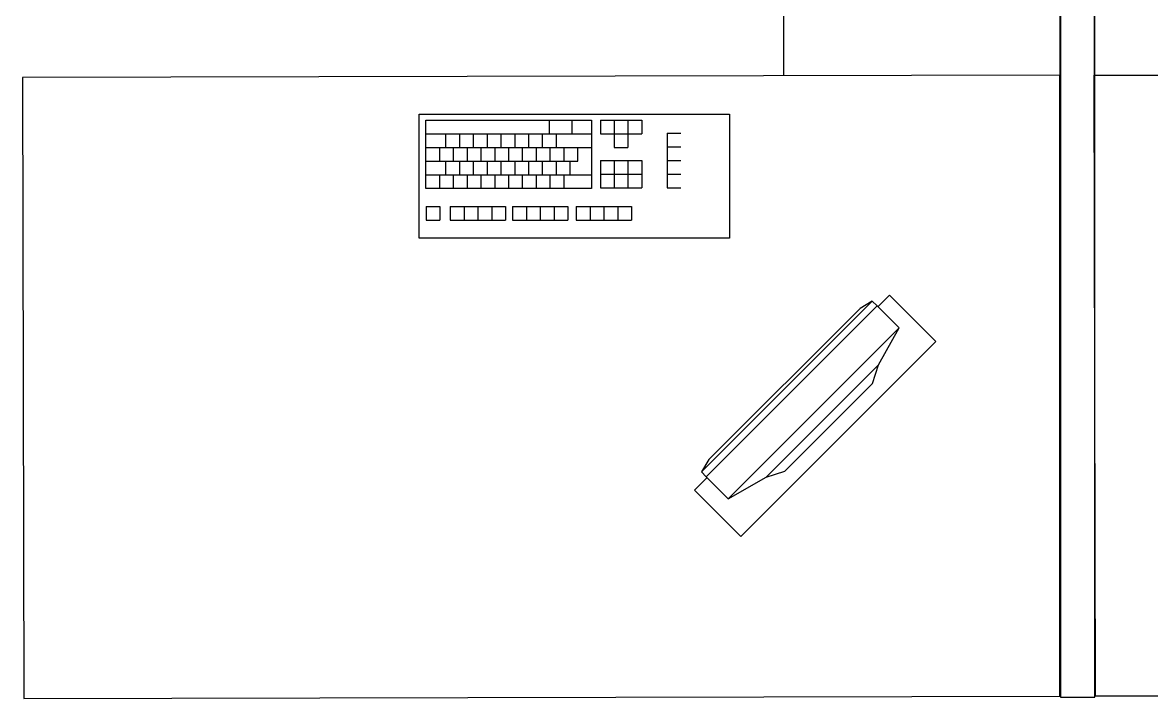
# Model space of a CAD drawing. Header units: centimetres. Extents: x 681015 to 688218, y 3995806 to 4004619.
# Drawn here: x 684114.7 to 684278.3, y 4003157.5 to 4003255.4 of the extents above; entities that cross this region are included whole.
import ezdxf

# ---------------------------------------------------------------- set-up
doc = ezdxf.new("R2010")
doc.units = ezdxf.units.CM
doc.header["$LTSCALE"] = 100
doc.header["$MEASUREMENT"] = 0
doc.layers.add('A-TEFRİŞ 2', color=35, linetype='Continuous')

msp = doc.modelspace()

# ---------------------------------------------------------------- linework, layer by layer
at = {"layer": 'A-TEFRİŞ 2'}
for p, q in [((684225, 4003247.79), (684225, 4003357.09)), ((684265, 4003357.09), (684265, 4003247.79)), ((684265.08, 4003357.09), (684265.08, 4003157.69)), ((684269.76, 4003357.08), (684269.98, 4003247.79)), ((684270.08, 4003157.69), (684270.08, 4003357.09)), ((684265.08, 4003157.69), (684270.08, 4003157.69))]:
    msp.add_line(p, q, dxfattribs=at)
for points in [[(684114.91, 4003157.49), (684265, 4003157.79), (684265, 4003247.79), (684114.73, 4003247.48), (684114.91, 4003157.49)], [(684420.25, 4003157.79), (684270.16, 4003157.79), (684269.98, 4003247.79), (684420.25, 4003247.79), (684420.25, 4003157.79)], [(684173.17, 4003241.26), (684191.08, 4003241.26)], [(684173.17, 4003239.29), (684173.17, 4003241.26)], [(684191.08, 4003241.26), (684194.34, 4003241.26)], [(684191.08, 4003239.29), (684191.08, 4003241.25)], [(684194.34, 4003241.26), (684197.17, 4003241.26)], [(684194.34, 4003239.29), (684194.34, 4003241.25)], [(684197.17, 4003241.26), (684197.17, 4003239.29)], [(684198.43, 4003241.26), (684200.43, 4003241.26)], [(684198.43, 4003241.26), (684198.43, 4003239.29)], [(684200.43, 4003241.26), (684202.43, 4003241.26)], [(684200.43, 4003241.26), (684200.43, 4003239.29)], [(684202.43, 4003241.26), (684204.43, 4003241.26)], [(684202.43, 4003241.26), (684202.43, 4003239.29)], [(684204.43, 4003241.26), (684204.43, 4003239.29)], [(684173.17, 4003239.29), (684176.07, 4003239.29)], [(684173.17, 4003237.31), (684173.17, 4003239.29)], [(684176.07, 4003239.29), (684178.07, 4003239.29)], [(684176.07, 4003239.29), (684176.07, 4003239.29)], [(684176.07, 4003237.32), (684176.07, 4003239.29)], [(684178.07, 4003239.29), (684180.07, 4003239.29)], [(684178.07, 4003239.29), (684178.07, 4003239.29)], [(684178.07, 4003237.32), (684178.07, 4003239.29)], [(684180.07, 4003239.29), (684182.07, 4003239.29)], [(684180.07, 4003239.29), (684180.07, 4003239.29)], [(684180.07, 4003237.32), (684180.07, 4003239.29)], [(684182.07, 4003239.29), (684184.07, 4003239.29)], [(684182.07, 4003239.29), (684182.07, 4003239.29)], [(684182.07, 4003237.32), (684182.07, 4003239.29)], [(684184.07, 4003237.32), (684184.07, 4003239.29)], [(684184.07, 4003239.29), (684184.07, 4003239.29)], [(684184.07, 4003239.29), (684186.07, 4003239.29)], [(684186.07, 4003239.29), (684188.07, 4003239.29)], [(684186.07, 4003239.29), (684186.07, 4003239.29)], [(684186.07, 4003237.32), (684186.07, 4003239.29)], [(684188.07, 4003239.29), (684190.07, 4003239.29)], [(684188.07, 4003239.29), (684188.07, 4003239.29)], [(684188.07, 4003237.32), (684188.07, 4003239.29)], [(684190.07, 4003239.29), (684191.08, 4003239.29)], [(684190.07, 4003239.29), (684190.07, 4003239.29)], [(684190.07, 4003237.32), (684190.07, 4003239.29)], [(684191.08, 4003239.28), (684191.08, 4003239.29)], [(684191.08, 4003239.29), (684192.07, 4003239.29)], [(684192.07, 4003239.29), (684194.34, 4003239.29)], [(684192.07, 4003239.29), (684192.07, 4003239.29)], [(684192.07, 4003237.32), (684192.07, 4003239.29)], [(684194.34, 4003239.29), (684197.17, 4003239.29)], [(684194.34, 4003239.28), (684194.34, 4003239.29)], [(684197.17, 4003239.29), (684197.17, 4003237.31)], [(684198.43, 4003239.29), (684200.43, 4003239.29)], [(684200.43, 4003239.29), (684202.43, 4003239.29)], [(684200.43, 4003239.29), (684200.43, 4003237.32)], [(684202.43, 4003239.29), (684204.43, 4003239.29)], [(684202.43, 4003239.29), (684202.43, 4003237.32)], [(684208.11, 4003239.42), (684210.11, 4003239.42)], [(684208.11, 4003239.42), (684208.11, 4003237.44)], [(684208.11, 4003237.44), (684210.11, 4003237.44)], [(684208.11, 4003237.44), (684208.11, 4003235.47)], [(684173.17, 4003237.31), (684175.16, 4003237.31)], [(684173.17, 4003235.34), (684173.17, 4003237.31)], [(684175.16, 4003237.31), (684175.16, 4003237.35)], [(684175.16, 4003237.31), (684176.07, 4003237.31)], [(684175.16, 4003235.38), (684175.16, 4003237.31)], [(684176.07, 4003237.31), (684177.16, 4003237.31)], [(684177.16, 4003237.31), (684177.16, 4003237.35)], [(684177.16, 4003237.31), (684178.07, 4003237.31)], [(684177.16, 4003235.38), (684177.16, 4003237.31)], [(684178.07, 4003237.31), (684179.17, 4003237.31)], [(684179.17, 4003237.31), (684180.07, 4003237.31)], [(684179.17, 4003235.38), (684179.17, 4003237.31)], [(684180.07, 4003237.31), (684181.17, 4003237.31)], [(684181.17, 4003237.31), (684182.07, 4003237.31)], [(684181.17, 4003235.38), (684181.17, 4003237.31)], [(684182.07, 4003237.31), (684183.17, 4003237.31)], [(684183.17, 4003237.31), (684184.07, 4003237.31)], [(684183.17, 4003235.38), (684183.17, 4003237.31)], [(684184.07, 4003237.31), (684185.17, 4003237.31)], [(684185.17, 4003237.31), (684186.07, 4003237.31)], [(684185.17, 4003235.38), (684185.17, 4003237.31)], [(684186.07, 4003237.31), (684187.16, 4003237.31)], [(684187.16, 4003237.31), (684188.07, 4003237.31)], [(684187.16, 4003235.38), (684187.16, 4003237.31)], [(684188.07, 4003237.31), (684189.16, 4003237.31)], [(684189.16, 4003237.31), (684190.07, 4003237.31)], [(684189.16, 4003235.38), (684189.16, 4003237.31)], [(684190.07, 4003237.31), (684191.16, 4003237.31)], [(684191.16, 4003237.31), (684192.07, 4003237.31)], [(684191.16, 4003235.38), (684191.16, 4003237.31)], [(684192.07, 4003237.31), (684193.17, 4003237.31)], [(684193.17, 4003237.31), (684195.17, 4003237.31)], [(684193.17, 4003235.38), (684193.17, 4003237.31)], [(684195.17, 4003237.31), (684197.17, 4003237.31)], [(684195.17, 4003235.34), (684195.17, 4003237.31)], [(684197.17, 4003237.31), (684197.17, 4003233.37)], [(684200.43, 4003237.32), (684202.43, 4003237.32)], [(684173.17, 4003233.37), (684173.17, 4003235.34)], [(684173.17, 4003235.34), (684176.07, 4003235.34)], [(684176.07, 4003235.34), (684176.07, 4003235.38)], [(684176.07, 4003235.34), (684178.07, 4003235.34)], [(684176.07, 4003233.41), (684176.07, 4003235.34)], [(684178.07, 4003235.34), (684180.07, 4003235.34)], [(684178.07, 4003233.41), (684178.07, 4003235.34)], [(684180.07, 4003235.34), (684182.07, 4003235.34)], [(684180.07, 4003233.41), (684180.07, 4003235.34)], [(684182.07, 4003235.34), (684184.07, 4003235.34)], [(684182.07, 4003233.41), (684182.07, 4003235.34)], [(684184.07, 4003235.34), (684186.07, 4003235.34)], [(684184.07, 4003233.41), (684184.07, 4003235.34)], [(684186.07, 4003235.34), (684188.07, 4003235.34)], [(684186.07, 4003233.41), (684186.07, 4003235.34)], [(684188.07, 4003235.34), (684190.07, 4003235.34)], [(684188.07, 4003233.41), (684188.07, 4003235.34)], [(684190.07, 4003235.34), (684192.07, 4003235.34)], [(684190.07, 4003233.41), (684190.07, 4003235.34)], [(684192.07, 4003235.34), (684194.07, 4003235.34)], [(684192.07, 4003233.41), (684192.07, 4003235.34)], [(684194.07, 4003235.34), (684195.17, 4003235.34)], [(684194.07, 4003233.41), (684194.07, 4003235.34)], [(684195.17, 4003235.34), (684195.19, 4003235.34)], [(684198.43, 4003235.43), (684200.43, 4003235.43)], [(684198.43, 4003235.43), (684198.43, 4003233.46)], [(684200.43, 4003235.43), (684202.43, 4003235.43)], [(684200.43, 4003235.43), (684200.43, 4003233.46)], [(684202.43, 4003235.43), (684204.43, 4003235.43)], [(684202.43, 4003235.43), (684202.43, 4003233.46)], [(684204.43, 4003235.43), (684204.43, 4003233.46)], [(684208.11, 4003235.43), (684210.11, 4003235.43)], [(684208.11, 4003235.43), (684208.11, 4003233.46)], [(684173.17, 4003233.37), (684175.16, 4003233.37)], [(684173.17, 4003231.4), (684173.17, 4003233.37)], [(684175.16, 4003231.4), (684175.16, 4003233.37)], [(684175.16, 4003233.37), (684177.16, 4003233.37)], [(684177.16, 4003233.37), (684179.17, 4003233.37)], [(684177.16, 4003231.4), (684177.16, 4003233.37)], [(684179.17, 4003233.37), (684181.17, 4003233.37)], [(684179.17, 4003231.4), (684179.17, 4003233.37)], [(684181.17, 4003233.37), (684183.17, 4003233.37)], [(684181.17, 4003231.4), (684181.17, 4003233.37)], [(684183.17, 4003233.37), (684185.17, 4003233.37)], [(684183.17, 4003231.4), (684183.17, 4003233.37)], [(684185.17, 4003233.37), (684187.16, 4003233.37)], [(684185.17, 4003231.4), (684185.17, 4003233.37)], [(684187.16, 4003233.37), (684189.16, 4003233.37)], [(684187.16, 4003231.4), (684187.16, 4003233.37)], [(684189.16, 4003233.37), (684191.16, 4003233.37)], [(684189.16, 4003231.4), (684189.16, 4003233.37)], [(684191.16, 4003233.37), (684193.17, 4003233.37)], [(684191.16, 4003231.4), (684191.16, 4003233.37)], [(684193.17, 4003233.37), (684197.17, 4003233.37)], [(684193.17, 4003231.4), (684193.17, 4003233.37)], [(684197.17, 4003233.37), (684197.17, 4003231.4)], [(684198.43, 4003233.46), (684200.43, 4003233.46)], [(684198.43, 4003233.46), (684198.43, 4003231.48)], [(684200.43, 4003233.46), (684200.43, 4003231.48)], [(684200.43, 4003233.46), (684202.43, 4003233.46)], [(684202.43, 4003233.46), (684204.43, 4003233.46)], [(684202.43, 4003233.46), (684202.43, 4003231.48)], [(684204.43, 4003233.46), (684204.43, 4003231.48)], [(684208.11, 4003233.46), (684210.11, 4003233.46)], [(684208.11, 4003233.46), (684208.11, 4003231.48)], [(684175.16, 4003231.4), (684173.17, 4003231.4)], [(684177.16, 4003231.4), (684175.16, 4003231.4)], [(684179.17, 4003231.4), (684177.16, 4003231.4)], [(684181.17, 4003231.4), (684179.17, 4003231.4)], [(684183.17, 4003231.4), (684181.17, 4003231.4)], [(684185.17, 4003231.4), (684183.17, 4003231.4)], [(684187.16, 4003231.4), (684185.17, 4003231.4)], [(684189.16, 4003231.4), (684187.16, 4003231.4)], [(684191.16, 4003231.4), (684189.16, 4003231.4)], [(684193.17, 4003231.4), (684191.16, 4003231.4)], [(684197.17, 4003231.4), (684193.17, 4003231.4)], [(684198.43, 4003231.48), (684200.43, 4003231.48)], [(684200.43, 4003231.48), (684202.43, 4003231.48)], [(684202.43, 4003231.48), (684204.43, 4003231.48)], [(684208.11, 4003231.48), (684210.11, 4003231.48)], [(684173.19, 4003228.76), (684173.19, 4003226.79)], [(684173.19, 4003228.76), (684175.19, 4003228.76)], [(684175.19, 4003228.76), (684175.19, 4003226.79)], [(684176.69, 4003228.76), (684178.69, 4003228.76)], [(684176.69, 4003228.76), (684176.69, 4003226.79)], [(684178.69, 4003228.76), (684178.69, 4003226.79)], [(684178.69, 4003228.76), (684180.69, 4003228.76)], [(684180.69, 4003228.76), (684180.69, 4003226.79)], [(684180.69, 4003228.76), (684182.69, 4003228.76)], [(684182.69, 4003228.76), (684182.69, 4003226.79)], [(684182.69, 4003228.76), (684184.69, 4003228.76)], [(684184.69, 4003228.76), (684184.69, 4003226.79)], [(684185.72, 4003228.76), (684187.72, 4003228.76)], [(684185.72, 4003228.76), (684185.72, 4003226.79)], [(684187.72, 4003228.76), (684189.72, 4003228.76)], [(684187.72, 4003228.76), (684187.72, 4003226.79)], [(684189.72, 4003228.76), (684191.72, 4003228.76)], [(684189.72, 4003228.76), (684189.72, 4003226.79)], [(684191.72, 4003228.76), (684193.72, 4003228.76)], [(684191.72, 4003228.76), (684191.72, 4003226.79)], [(684193.72, 4003228.76), (684193.72, 4003226.79)], [(684194.94, 4003228.76), (684196.94, 4003228.76)], [(684194.94, 4003228.76), (684194.94, 4003226.79)], [(684196.94, 4003228.76), (684198.94, 4003228.76)], [(684196.94, 4003228.76), (684196.94, 4003226.79)], [(684198.94, 4003228.76), (684200.94, 4003228.76)], [(684198.94, 4003228.76), (684198.94, 4003226.79)], [(684200.94, 4003228.76), (684202.94, 4003228.76)], [(684200.94, 4003228.76), (684200.94, 4003226.79)], [(684202.94, 4003228.76), (684202.94, 4003226.79)], [(684173.19, 4003226.79), (684175.19, 4003226.79)], [(684176.69, 4003226.79), (684178.69, 4003226.79)], [(684178.69, 4003226.79), (684180.69, 4003226.79)], [(684180.69, 4003226.79), (684182.69, 4003226.79)], [(684182.69, 4003226.79), (684184.69, 4003226.79)], [(684185.72, 4003226.79), (684187.72, 4003226.79)], [(684187.72, 4003226.79), (684189.72, 4003226.79)], [(684189.72, 4003226.79), (684191.72, 4003226.79)], [(684191.72, 4003226.79), (684193.72, 4003226.79)], [(684194.94, 4003226.79), (684196.94, 4003226.79)], [(684196.94, 4003226.79), (684198.94, 4003226.79)], [(684198.94, 4003226.79), (684200.94, 4003226.79)], [(684200.94, 4003226.79), (684202.94, 4003226.79)], [(684238.65, 4003214.24), (684240.34, 4003215.93), (684247.04, 4003209.23), (684218.76, 4003180.94), (684212.06, 4003187.65)], [(684238.52, 4003214.36), (684237.82, 4003215.07), (684236.05, 4003214.01), (684214.13, 4003192.09), (684213.07, 4003190.32)], [(684237.82, 4003215.07), (684213.07, 4003190.32)], [(684213.77, 4003189.61), (684216.97, 4003186.42), (684222.45, 4003189.55), (684225.14, 4003190.4), (684237.87, 4003203.13), (684238.71, 4003205.81), (684241.72, 4003211.17), (684238.52, 4003214.36)], [(684213.77, 4003189.61), (684238.52, 4003214.36)], [(684241.72, 4003211.17), (684216.97, 4003186.42)], [(684222.45, 4003189.55), (684238.58, 4003205.68)], [(684238.58, 4003205.68), (684238.71, 4003205.81)], [(684225.14, 4003190.4), (684237.87, 4003203.13)], [(684213.77, 4003189.61), (684213.07, 4003190.32)], [(684213.9, 4003189.49), (684212.06, 4003187.65)]]:
    msp.add_lwpolyline(points, dxfattribs=at)
msp.add_lwpolyline([(684217.16, 4003224.17), (684172.17, 4003224.17), (684172.17, 4003242.17), (684217.16, 4003242.17)], close=True, dxfattribs=at)

doc.saveas('drawing.dxf')
